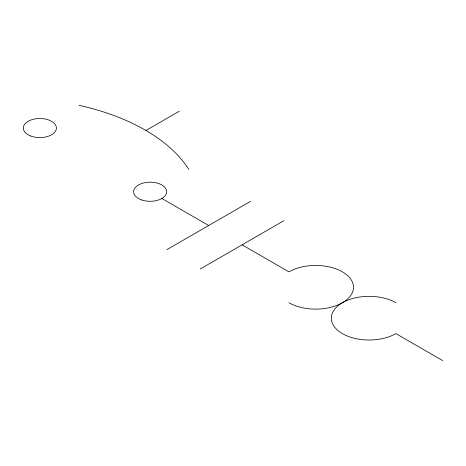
<?xml version="1.0" encoding="UTF-8"?>
<svg xmlns="http://www.w3.org/2000/svg" width="466" height="466" viewBox="0 0 466 466"><rect width="100%" height="100%" fill="white"/><g stroke="black" fill="none" stroke-linecap="round" stroke-linejoin="round"><path stroke-width="0.7" d="M145.94 130.486L179.375 111.182M166.886 249.642L250.469 201.388M200.322 268.946L283.899 220.692M161.871 198.493L208.681 225.515M242.11 244.819L288.914 271.841A37.822 21.838 0 0 1 342.405 271.841A37.822 21.838 0 0 1 342.405 302.725A37.822 21.838 0 0 0 342.405 333.604A37.822 21.838 0 0 0 395.896 333.604L442.7 360.626M395.896 302.725A37.822 21.838 0 0 0 342.405 302.725A37.822 21.838 0 0 1 288.914 302.725M79.115 105.374A188.38 108.759 0 0 1 188.846 169.408M141.897 200.013A16.549 9.553 0 0 0 166.723 191.736A16.549 9.553 0 0 0 141.897 183.464A16.549 9.553 0 0 0 141.897 200.013M30.575 135.956A16.549 9.553 0 0 0 56.351 128.727A16.549 9.553 0 0 0 32.62 119.447A16.549 9.553 0 0 0 30.575 135.956"/></g></svg>
